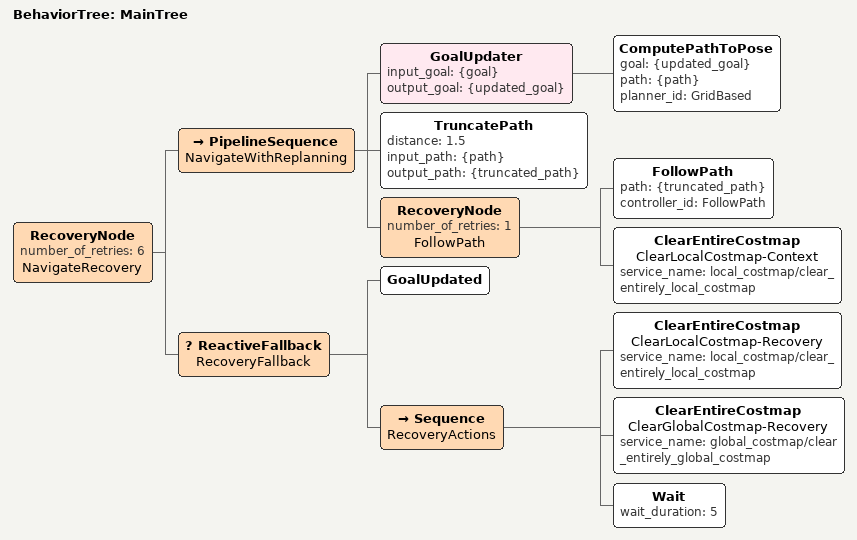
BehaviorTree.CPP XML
<root main_tree_to_execute="MainTree">
  <BehaviorTree ID="MainTree">
    <RecoveryNode number_of_retries="6" name="NavigateRecovery">
      <PipelineSequence name="NavigateWithReplanning">
        <GoalUpdater input_goal="{goal}" output_goal="{updated_goal}">
          <ComputePathToPose goal="{updated_goal}" path="{path}" planner_id="GridBased"/>
        </GoalUpdater>

        <TruncatePath distance="1.5" input_path="{path}" output_path="{truncated_path}"/>

        <RecoveryNode number_of_retries="1" name="FollowPath">
          <FollowPath path="{truncated_path}" controller_id="FollowPath"/>
          <ClearEntireCostmap name="ClearLocalCostmap-Context" service_name="local_costmap/clear_entirely_local_costmap"/>
        </RecoveryNode>
      </PipelineSequence>

      <ReactiveFallback name="RecoveryFallback">
        <GoalUpdated/>
        <Sequence name="RecoveryActions">
          <ClearEntireCostmap name="ClearLocalCostmap-Recovery" service_name="local_costmap/clear_entirely_local_costmap"/>
          <ClearEntireCostmap name="ClearGlobalCostmap-Recovery" service_name="global_costmap/clear_entirely_global_costmap"/>
          <Wait wait_duration="5"/>
        </Sequence>
      </ReactiveFallback>
    </RecoveryNode>
  </BehaviorTree>
</root>
